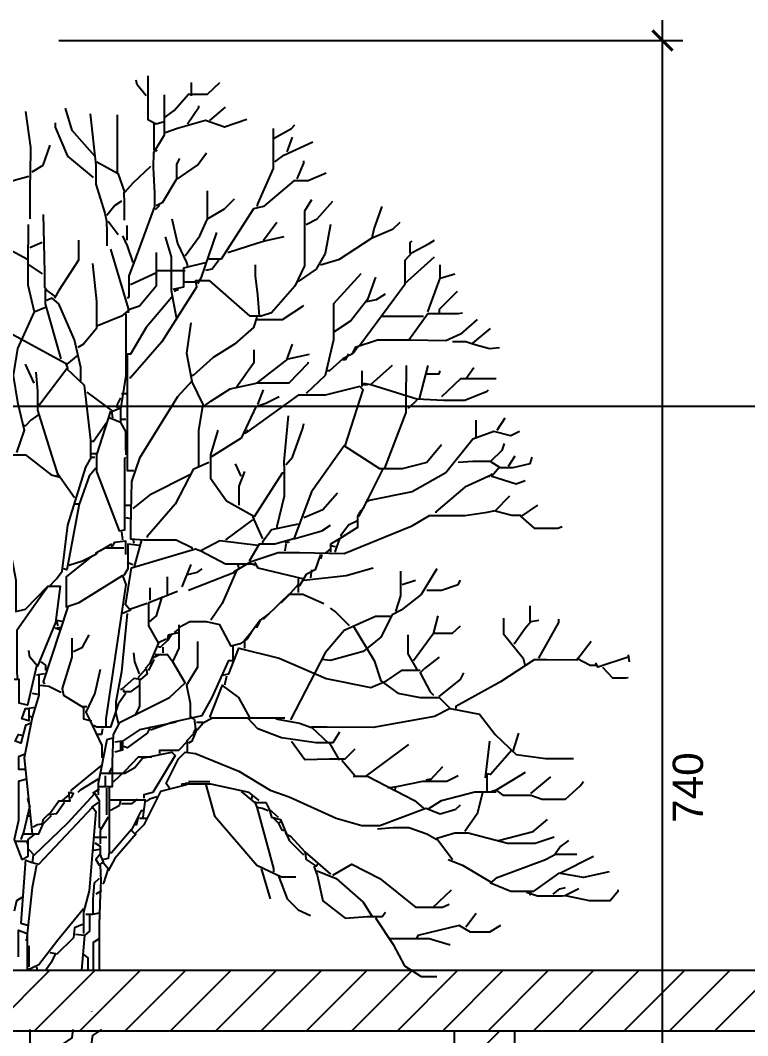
# Model space of a CAD drawing. Header units: centimetres. Extents: x -3096 to 17897, y -3131 to 15798.
# Drawn here: x 13116 to 13476, y 2327 to 2830 of the extents above; entities that cross this region are included whole.
import ezdxf

# ---------------------------------------------------------------- set-up
doc = ezdxf.new("R2010")
doc.units = ezdxf.units.CM
doc.layers.add('A-ANNO SYMB', color=3, linetype='Continuous', lineweight=13)
doc.styles.get("Standard").update_dxf_attribs({"font": 'Arial.ttf'})
doc.dimstyles.new('1_100', dxfattribs={"dimtxt": 15, "dimasz": 10, "dimexe": 10, "dimexo": 10, "dimgap": 5, "dimtad": 2, "dimdec": 0, "dimtxsty": 'Standard', "dimblk": 'ARCHTICK', "dimcen": 2.5, "dimdle": 10, "dimadec": 0, "dimazin": 0, "dimtfac": 1, "dimtdec": 0, "dimtmove": 0, "dimatfit": 3, "dimldrblk": 'ARCHTICK', "dimfxl": 1, "dimarcsym": 0})

# ---------------------------------------------------------------- blocks, each defined once
blk = doc.blocks.new('_ArchTick')
at = {"color": 0, "linetype": 'ByBlock', "const_width": 0.15}
blk.add_lwpolyline([(-0.5, -0.5), (0.5, 0.5)], dxfattribs=at)
blk = doc.blocks.new('*D53')
at = {"layer": 'A-ANNO SYMB', "color": 0, "lineweight": -2, "transparency": 16777216}
for p, q in [((13434, 2070.33), (13434, 2830.29)), ((13135.2, 2820.29), (13444, 2820.29)), ((13135.2, 2080.33), (13444, 2080.33))]:
    blk.add_line(p, q, dxfattribs=at)
at = {"layer": 'Defpoints', "color": 0, "transparency": 16777216}
for p in [(13125.2, 2820.29), (13434, 2820.29), (13125.2, 2080.33)]:
    blk.add_point(p, dxfattribs=at)
at = {"layer": 'A-ANNO SYMB', "color": 0, "lineweight": -2, "transparency": 16777216, "xscale": 10, "yscale": 10, "zscale": 10}
for p, rotation in [((13434, 2820.29), 90), ((13434, 2080.33), 270)]:
    blk.add_blockref('_ArchTick', p, dxfattribs=dict(at, rotation=rotation))
at = {"layer": 'A-ANNO SYMB', "color": 0, "transparency": 16777216, "insert": (13446.65, 2450.31), "char_height": 15, "attachment_point": 5, "rotation": 90}
blk.add_mtext('740', dxfattribs=at)

msp = doc.modelspace()

# ---------------------------------------------------------------- linework, layer by layer
for p, q in [((12130, 2639.23), (14130, 2639.23)), ((12480, 2359.89), (13780, 2359.89)), ((12330, 2329.89), (13780, 2329.89)), ((12980, 2329.89), (13280, 2329.89)), ((13330.83, 2329.89), (13330.83, 2079.89)), ((13330.83, 2329.89), (13330.83, 2079.89)), ((13360.83, 2079.89), (13360.83, 2329.89))]:
    msp.add_line(p, q)
at = {"linetype": 'Continuous', "transparency": 33554508}
for p, q in [((13100.65, 2329.89), (13130.65, 2359.89)), ((13123.1, 2329.89), (13153.1, 2359.89)), ((13145.55, 2329.89), (13175.55, 2359.89)), ((13168, 2329.89), (13198, 2359.89)), ((13190.45, 2329.89), (13220.45, 2359.89)), ((13212.9, 2329.89), (13242.9, 2359.89)), ((13235.35, 2329.89), (13265.35, 2359.89)), ((13257.8, 2329.89), (13287.8, 2359.89)), ((13280.26, 2329.89), (13310.26, 2359.89)), ((13302.71, 2329.89), (13332.71, 2359.89)), ((13325.16, 2329.89), (13355.16, 2359.89)), ((13347.61, 2329.89), (13377.61, 2359.89)), ((13370.06, 2329.89), (13400.06, 2359.89)), ((13392.51, 2329.89), (13422.51, 2359.89)), ((13414.96, 2329.89), (13444.96, 2359.89)), ((13437.41, 2329.89), (13467.41, 2359.89)), ((13459.86, 2329.89), (13489.86, 2359.89)), ((13280, 2329.63), (13280.26, 2329.89)), ((13330.83, 2307.18), (13353.53, 2329.89))]:
    msp.add_line(p, q, dxfattribs=at)
at = {"color": 84}
for points in [[(13179.18, 2802.81), (13179.18, 2781.21), (13183.33, 2779), (13187.2, 2780.11)], [(13178.35, 2792.84), (13173.92, 2798.38), (13173.36, 2800.59)], [(13187.76, 2782.32), (13192.19, 2785.64), (13199.39, 2793.67), (13208.8, 2793.67), (13214.89, 2799.48)], [(13200.77, 2792.84), (13200.77, 2799.48)], [(13187.2, 2793.39), (13187.2, 2773.46), (13181.94, 2764.6), (13181.81, 2757.41), (13182.57, 2744.67), (13182.57, 2738.03), (13172.81, 2711.45), (13169.76, 2703.7), (13169.76, 2693.18), (13168.93, 2692.63)], [(13152.88, 2762.94), (13141.8, 2775.68), (13138.48, 2786.75)], [(13198.83, 2779), (13204.37, 2787.3), (13204.37, 2787.86)], [(13209.9, 2780.66), (13217.66, 2787.3)], [(13118.55, 2785.09), (13121.04, 2767.37), (13120.9, 2754.08), (13120.83, 2748.55), (13120.83, 2731.94)], [(13150.66, 2783.98), (13153.43, 2758.51), (13153.43, 2749.1), (13157.86, 2734.71), (13158.69, 2730.83), (13158.83, 2725.29), (13158.83, 2718.65)], [(13153.98, 2760.17), (13164.23, 2754.64), (13164.23, 2783.43)], [(13228.18, 2781.21), (13217.1, 2777.34), (13207.69, 2780.66), (13193.85, 2776.78), (13187.76, 2774.57)], [(13152.32, 2752.42), (13139.59, 2762.94), (13133.5, 2777.34), (13133.5, 2779.55)], [(13182.22, 2779), (13182.22, 2766.26), (13183.88, 2765.71)], [(13241.19, 2776.78), (13241.19, 2756.85), (13233.71, 2739.69), (13233.16, 2738.03)], [(13241.46, 2771.8), (13250.32, 2776.78), (13251.98, 2778.45)], [(13248.11, 2765.16), (13250.88, 2772.35)], [(13121.87, 2755.19), (13127.41, 2758.51), (13130.73, 2767.93), (13130.73, 2768.48)], [(13242.02, 2760.17), (13246.45, 2763.5), (13260.84, 2770.14)], [(13183.33, 2738.58), (13186.65, 2740.24), (13193.29, 2751.32), (13203.81, 2758.51), (13208.24, 2764.6)], [(13193.57, 2751.32), (13193.57, 2759.07), (13194.96, 2761.84)], [(13253.09, 2751.87), (13256.41, 2759.62), (13256.41, 2760.73)], [(13180.56, 2757.96), (13171.7, 2749.65), (13167.83, 2745.23), (13164.5, 2754.64)], [(13120.21, 2752.98), (13112.46, 2750.76), (13111.35, 2750.76)], [(13267.49, 2754.64), (13258.63, 2750.76), (13251.43, 2750.76), (13236.48, 2738.03), (13231.5, 2736.92), (13215.44, 2712.01), (13209.35, 2712.01)], [(13208.8, 2731.94), (13208.8, 2745.78)], [(13166.17, 2740.8), (13162.84, 2738.58), (13158.97, 2733.6)], [(13167.27, 2745.23), (13167.55, 2739.69), (13167.55, 2731.38)], [(13260.29, 2741.35), (13256.69, 2735.81), (13256.69, 2708.68), (13251.98, 2698.72), (13240.36, 2685.43), (13235.37, 2683.77), (13229.84, 2683.77), (13209.9, 2701.21), (13202.71, 2701.21), (13203.26, 2698.16), (13186.1, 2671.03), (13170.59, 2653.32), (13170.04, 2653.32)], [(13197.72, 2713.67), (13204.92, 2723.63), (13208.8, 2731.94), (13217.1, 2736.92), (13222.09, 2741.9)], [(13257.52, 2729.17), (13263.06, 2731.94), (13270.81, 2740.8)], [(13184.99, 2738.58), (13182.78, 2736.37)], [(13290.19, 2722.52), (13291.29, 2726.95), (13295.17, 2738.03)], [(13127.41, 2734.15), (13127.96, 2705.36), (13127.96, 2698.16), (13129.07, 2697.06)], [(13159.52, 2730.83), (13164.5, 2724.19)], [(13191.08, 2731.94), (13193.85, 2719.76), (13198.28, 2710.34), (13198.83, 2708.68)], [(13236.48, 2721.42), (13243.12, 2730.28)], [(13264.72, 2709.24), (13274.13, 2712.01), (13290.19, 2722.52), (13300.71, 2726.95), (13304.03, 2730.28)], [(13119.93, 2729.17), (13119.8, 2709.24), (13119.8, 2699.27), (13122.98, 2685.98), (13128.52, 2688.2)], [(13168.93, 2721.42), (13168.93, 2728.62)], [(13213.23, 2725.29), (13205.48, 2702.59), (13203.81, 2699.82)], [(13269.7, 2729.17), (13266.93, 2714.77), (13262.5, 2707.02), (13253.64, 2700.93)], [(13126.85, 2720.31), (13120.76, 2717.54)], [(13144.85, 2721.42), (13144.85, 2711.45), (13135.16, 2696.5), (13132.95, 2692.63)], [(13166.72, 2723.63), (13168.93, 2718.65), (13171.7, 2710.34)], [(13187.76, 2723.08), (13190.8, 2713.11), (13190.8, 2696.5), (13193.29, 2683.21)], [(13246.45, 2723.08), (13237.03, 2720.86), (13233.16, 2719.76), (13219.32, 2715.33), (13218.76, 2715.33)], [(13280.77, 2665.5), (13282.44, 2667.71), (13284.1, 2669.37), (13306.52, 2699.82), (13306.52, 2711.45), (13310.12, 2715.33), (13318.42, 2719.76), (13321.19, 2721.42)], [(13309.01, 2714.77), (13309.01, 2720.31), (13310.12, 2720.86)], [(13111.35, 2716.43), (13119.66, 2712.01)], [(13160.63, 2716.99), (13169.49, 2687.64), (13169.49, 2685.43)], [(13183.33, 2715.33), (13183.33, 2698.72), (13175.02, 2688.75), (13170.04, 2687.09), (13169.49, 2687.64)], [(13208.24, 2710.34), (13196.89, 2707.58), (13196.89, 2698.16), (13191.63, 2697.06)], [(13214.33, 2711.45), (13211.01, 2707.02), (13207.69, 2706.47)], [(13306.24, 2699.82), (13321.19, 2713.11)], [(13120.21, 2709.24), (13126.85, 2704.81)], [(13151.77, 2709.79), (13153.71, 2690.97), (13153.71, 2677.68), (13147.34, 2669.93), (13144.57, 2668.27)], [(13183.88, 2705.36), (13170.59, 2699.27)], [(13183.88, 2706.47), (13197.72, 2706.47)], [(13234.54, 2683.77), (13233.57, 2694.29), (13232.54, 2703.7), (13232.54, 2709.24)], [(13323.96, 2702.59), (13323.96, 2709.24)], [(13202.71, 2700.66), (13197.17, 2700.66)], [(13284.65, 2704.81), (13271.09, 2689.86), (13271.09, 2672.14), (13266.93, 2654.42), (13257.52, 2645.57)], [(13291.85, 2703.15), (13287.97, 2692.07), (13279.67, 2681.55), (13271.36, 2676.02)], [(13317.87, 2685.98), (13323.96, 2702.59), (13331.16, 2704.81)], [(13136.27, 2662.73), (13128.52, 2689.86), (13128.52, 2697.06), (13132.95, 2693.73)], [(13194.4, 2697.06), (13192.19, 2695.95)], [(13332.27, 2695.95), (13323.41, 2687.09), (13323.41, 2685.43)], [(13145.96, 2651.66), (13145.96, 2658.3), (13142.91, 2672.14), (13135.16, 2689.86), (13131.84, 2692.63), (13129.07, 2691.52)], [(13191.08, 2693.18), (13178.35, 2678.23), (13170.59, 2664.94), (13168.93, 2664.94)], [(13287.42, 2690.97), (13292.4, 2692.07), (13296.83, 2694.84)], [(13122.98, 2685.98), (13114.67, 2667.71), (13112.46, 2654.42), (13114.67, 2641.14), (13118, 2627.29), (13114.12, 2616.22)], [(13170.04, 2687.09), (13166.17, 2683.77), (13153.98, 2678.79), (13153.43, 2678.79)], [(13233.16, 2682.11), (13245.89, 2682.11), (13255.86, 2688.75), (13256.41, 2689.3)], [(13308.46, 2672.14), (13317.87, 2685.15), (13332.82, 2685.15), (13335.03, 2685.43)], [(13168.38, 2684.88), (13168.38, 2654.42), (13165.61, 2637.81), (13165.61, 2631.17), (13160.07, 2633.38)], [(13200.49, 2680.45), (13198.28, 2665.5), (13201.05, 2651.66)], [(13233.16, 2683.21), (13231.5, 2678.23), (13222.09, 2669.93), (13211.57, 2663.28), (13201.6, 2654.42), (13201.05, 2654.42)], [(13342.23, 2682.11), (13333.93, 2674.91), (13326.73, 2671.59), (13309.01, 2671.86), (13292.95, 2671.86), (13281.88, 2668.27), (13280.22, 2664.94), (13275.79, 2662.73), (13269.15, 2656.64), (13268.04, 2656.64)], [(13295.17, 2683.77), (13315.66, 2683.77)], [(13097.79, 2635.05), (13097.79, 2657.19), (13106.92, 2677.68), (13138.48, 2660.51), (13139.59, 2657.75)], [(13340.02, 2670.48), (13348.88, 2677.68)], [(13248.11, 2662.73), (13250.88, 2669.93)], [(13330.05, 2671.31), (13336.69, 2671.31), (13340.57, 2669.93), (13348.32, 2667.71), (13353.3, 2668.27)], [(13168.93, 2664.94), (13168.93, 2625.63), (13168.93, 2607.36), (13172.26, 2607.36)], [(13223.19, 2648.89), (13231.77, 2661.07), (13231.77, 2667.16)], [(13233.16, 2650.55), (13248.66, 2662.73), (13259.18, 2664.94)], [(13278.56, 2664.94), (13276.9, 2662.18), (13275.79, 2662.18)], [(13122.98, 2650.55), (13118.55, 2659.96)], [(13144.57, 2664.39), (13139.04, 2659.96)], [(13206.58, 2638.92), (13210.46, 2641.69), (13219.87, 2647.78), (13233.71, 2650.83), (13249.22, 2650.83), (13258.63, 2660.51), (13258.63, 2661.07)], [(13123.81, 2656.08), (13124.5, 2646.67), (13124.5, 2637.26), (13132.39, 2612.35), (13134.61, 2605.15), (13134.05, 2604.59)], [(13150.94, 2614.01), (13150.94, 2622.31), (13147.89, 2649.44), (13139.04, 2657.75), (13125.75, 2640.03), (13125.19, 2640.03)], [(13285.2, 2656.64), (13285.2, 2648.89)], [(13300.15, 2659.41), (13289.63, 2649.99), (13312.33, 2642.8), (13325.62, 2642.24), (13336.14, 2642.24), (13347.21, 2646.67), (13347.77, 2647.23)], [(13307.07, 2659.41), (13306.94, 2642.8), (13306.94, 2636.15), (13296.28, 2608.47)], [(13317.87, 2659.41), (13313.44, 2642.8)], [(13317.32, 2655.25), (13323.41, 2655.25), (13323.96, 2656.64)], [(13336.69, 2652.76), (13340.57, 2658.3)], [(13204.37, 2609.58), (13204.37, 2627.29), (13206.58, 2640.03), (13201.05, 2651.66), (13193.85, 2643.9), (13175.02, 2613.45), (13171.15, 2601.83), (13170.59, 2579.13), (13170.59, 2573.59), (13177.24, 2573.03), (13193.29, 2573.03), (13201.05, 2569.16), (13201.05, 2568.61)], [(13285.76, 2650.55), (13289.63, 2649.99)], [(13285.76, 2649.99), (13287.97, 2649.99)], [(13351.64, 2652.76), (13333.93, 2652.76), (13324.51, 2643.9)], [(13149, 2646.12), (13161.74, 2636.71), (13165.61, 2638.37)], [(13166.17, 2645.57), (13168.93, 2645.57)], [(13276.9, 2619.54), (13285.76, 2647.23), (13284.1, 2648.89), (13266.93, 2644.73), (13253.64, 2644.73), (13228.73, 2626.74), (13228.18, 2627.29)], [(13233.71, 2640.03), (13236.48, 2647.23)], [(13165.61, 2643.35), (13163.95, 2640.03), (13163.95, 2638.37)], [(13244.23, 2643.9), (13237.59, 2640.58), (13232.61, 2638.92), (13225.41, 2623.42), (13210.46, 2614.01)], [(13312.33, 2642.24), (13308.46, 2638.37), (13307.9, 2638.37)], [(13125.19, 2635.05), (13121.32, 2632.28), (13118.55, 2629.51), (13118, 2629.51)], [(13160.63, 2636.71), (13153.98, 2615.67), (13151.22, 2615.67)], [(13161.18, 2636.71), (13161.74, 2633.38)], [(13158.97, 2631.17), (13152.32, 2621.76), (13151.22, 2621.76)], [(13165.61, 2631.17), (13168.1, 2626.74), (13168.1, 2619.54), (13168.38, 2615.11)], [(13166.17, 2632.83), (13168.38, 2632.83)], [(13248.66, 2634.49), (13246.45, 2611.79), (13246.72, 2607.36), (13246.72, 2594.63), (13243.12, 2579.68), (13243.12, 2579.13)], [(13247.55, 2610.13), (13250.88, 2614.01), (13255.86, 2628.4), (13256.41, 2630.62)], [(13341.68, 2623.97), (13341.68, 2632.28)], [(13352.2, 2627.29), (13356.07, 2633.38)], [(13213.78, 2627.29), (13210.18, 2615.11), (13210.18, 2603.49), (13218.21, 2592.41), (13232.05, 2584.66), (13245.89, 2606.25), (13246.45, 2606.25)], [(13228.73, 2626.74), (13227.07, 2625.63)], [(13363.27, 2626.74), (13358.84, 2624.53), (13350.54, 2626.74), (13340.02, 2622.86), (13326.73, 2606.25), (13310.12, 2596.84), (13287.97, 2592.41), (13287.42, 2592.97)], [(13324.51, 2620.1), (13317.32, 2611.24), (13305.14, 2608.19), (13294.06, 2608.19), (13276.34, 2619.54), (13260.29, 2596.84), (13251.43, 2573.59), (13242.02, 2570.82), (13234.27, 2570.82), (13229.28, 2562.52)], [(13355.52, 2620.65), (13354.41, 2617.33), (13348.88, 2611.79), (13353.3, 2609.02), (13349.43, 2604.59), (13361.61, 2600.72), (13366.04, 2602.38)], [(13111.91, 2616.77), (13111.35, 2614.01), (13106.65, 2602.93), (13106.65, 2591.31), (13113.84, 2553.1), (13113.84, 2537.6), (13118.55, 2538.71), (13129.62, 2550.06), (13135.71, 2550.06), (13133.5, 2532.06), (13124.64, 2510.47), (13120.76, 2514.9), (13120.21, 2518.22)], [(13112.46, 2615.11), (13118.55, 2615.11), (13131.28, 2605.15), (13135.71, 2604.04)], [(13153.71, 2615.67), (13153.71, 2606.81), (13165.06, 2577.46), (13167.83, 2578.02), (13167.83, 2613.45), (13168.38, 2614.01)], [(13130.18, 2549.78), (13134.05, 2553.66), (13136.82, 2557.53), (13139.59, 2580.23), (13148.45, 2609.02), (13151.22, 2614.01), (13152.88, 2614.01)], [(13209.35, 2611.24), (13201.6, 2607.92), (13192.74, 2590.75), (13178.9, 2574.7), (13178.9, 2574.14)], [(13225.41, 2604.59), (13222.64, 2610.68)], [(13332.82, 2611.51), (13340.02, 2611.93), (13348.88, 2611.93)], [(13369.36, 2614.01), (13368.25, 2610.68), (13359.95, 2608.75), (13353.3, 2608.75)], [(13357.73, 2609.58), (13361.06, 2614.56)], [(13134.61, 2605.7), (13142.91, 2594.07)], [(13153.43, 2608.47), (13150.11, 2604.59), (13145.13, 2590.75), (13142.91, 2590.75)], [(13199.94, 2605.15), (13180.01, 2595.18), (13171.7, 2588.54)], [(13227.07, 2606.81), (13224.3, 2599.61), (13224.3, 2590.2)], [(13295.72, 2608.47), (13286.86, 2590.75), (13283.54, 2584.66)], [(13349.43, 2605.15), (13336.14, 2599.06), (13321.75, 2586.88), (13321.75, 2586.32)], [(13349.43, 2605.7), (13347.77, 2604.04)], [(13256.41, 2584.11), (13265.83, 2587.98), (13273.02, 2596.29)], [(13358.29, 2594.63), (13351.09, 2587.43), (13359.39, 2585.22), (13363.82, 2585.22)], [(13145.13, 2590.75), (13139.04, 2558.09), (13137.37, 2558.64)], [(13168.38, 2590.2), (13171.15, 2590.2)], [(13288.53, 2592.41), (13286.86, 2591.31)], [(13372.13, 2590.2), (13363.82, 2584.66), (13370.47, 2578.85), (13382.1, 2578.85), (13384.31, 2579.68)], [(13351.09, 2587.43), (13346.11, 2586.32), (13336.14, 2584.94), (13318.42, 2584.94), (13309.56, 2579.68), (13276.34, 2566.11), (13254.2, 2566.53), (13243.68, 2566.53), (13229.84, 2561.96), (13221.53, 2556.98)], [(13230.94, 2584.66), (13235.93, 2573.59)], [(13286.31, 2589.09), (13284.65, 2587.43), (13282.99, 2584.66), (13282.99, 2579.13), (13274.13, 2573.59), (13269.7, 2570.82), (13269.7, 2566.94)], [(13168.38, 2584.11), (13170.59, 2583.55)], [(13230.94, 2583), (13217.66, 2573.03)], [(13253.64, 2580.79), (13240.36, 2578.02), (13235.93, 2571.93), (13235.93, 2571.37)], [(13251.43, 2573.59), (13265.27, 2577.46), (13269.7, 2580.23)], [(13282.99, 2582.45), (13278.56, 2580.23), (13274.68, 2575.25), (13275.24, 2574.14)], [(13166.17, 2576.91), (13166.72, 2573.03)], [(13161.18, 2570.82), (13155.65, 2567.5)], [(13161.18, 2569.16), (13162.84, 2571.93), (13168.1, 2572.48), (13168.1, 2565.84)], [(13175.02, 2570.27), (13169.21, 2570.82), (13169.21, 2558.64), (13167.27, 2555.32)], [(13171.7, 2573.59), (13172.26, 2571.37)], [(13176.13, 2573.03), (13172.26, 2559.19)], [(13233.71, 2570.27), (13214.89, 2572.48), (13205.48, 2567.5), (13217.66, 2561.13), (13230.94, 2561.13), (13232.05, 2560.3)], [(13249.22, 2571.93), (13247, 2571.37)], [(13247.55, 2570.82), (13247, 2567.5)], [(13269.7, 2570.27), (13271.92, 2569.71)], [(13274.13, 2573.59), (13271.92, 2567.5), (13271.92, 2566.94)], [(13151.22, 2564.73), (13138.76, 2554.76), (13138.76, 2539.81), (13145.13, 2542.03), (13166.72, 2555.32), (13168.38, 2550.89), (13158.41, 2484.45), (13158.41, 2480.57)], [(13155.09, 2567.5), (13153.43, 2565.84), (13146.79, 2562.52), (13140.14, 2560.3)], [(13167.27, 2568.88), (13157.86, 2568.88), (13153.43, 2566.39), (13153.43, 2565.84)], [(13168.38, 2541.48), (13171.15, 2559.19), (13202.71, 2568.61), (13205.48, 2567.5)], [(13264.72, 2565.84), (13261.95, 2558.09), (13257.52, 2555.87), (13254.2, 2550.33), (13253.64, 2550.33)], [(13265.27, 2565.84), (13264.72, 2563.62)], [(13269.7, 2568.61), (13266.93, 2566.39)], [(13168.93, 2561.96), (13171.7, 2560.85)], [(13200.49, 2560.85), (13196.06, 2549.78)], [(13223.75, 2560.85), (13224.3, 2558.64)], [(13232.05, 2561.96), (13233.71, 2559.19), (13256.41, 2553.66)], [(13188.87, 2545.91), (13188.87, 2554.76)], [(13198.83, 2555.87), (13203.81, 2556.98), (13206.03, 2558.64)], [(13199.39, 2548.12), (13222.09, 2556.98), (13222.64, 2556.42)], [(13223.19, 2558.09), (13216, 2541.48), (13210.46, 2533.17)], [(13256.41, 2553.1), (13277.45, 2555.32), (13290.74, 2559.19)], [(13260.29, 2558.09), (13259.73, 2554.21)], [(13322.3, 2558.64), (13314.55, 2545.91), (13304.58, 2538.15), (13300.15, 2535.94), (13294.62, 2524.87), (13285.76, 2517.67), (13269.7, 2513.24), (13265.27, 2513.79)], [(13304.31, 2557.53), (13304.31, 2545.35), (13301.81, 2537.6)], [(13129.62, 2549.78), (13126.85, 2545.91), (13114.4, 2528.19), (13114.4, 2507.15), (13114.67, 2503.83)], [(13180.28, 2543.14), (13180.28, 2549.23)], [(13253.64, 2550.89), (13248.66, 2545.35), (13245.34, 2542.03), (13244.79, 2542.03)], [(13253.64, 2553.66), (13253.64, 2547.01)], [(13305.14, 2550.89), (13311.78, 2553.1)], [(13317.32, 2548.12), (13324.51, 2548.12), (13332.82, 2550.89), (13333.93, 2553.1)], [(13188.31, 2523.76), (13184.44, 2522.1), (13179.73, 2530.4), (13179.73, 2542.03), (13193.85, 2547.57)], [(13186.1, 2544.8), (13183.33, 2535.39), (13180.01, 2532.62)], [(13236.48, 2533.72), (13244.79, 2542.03), (13249.22, 2546.18), (13255.86, 2546.18), (13266.38, 2541.48)], [(13139.59, 2539.81), (13127.41, 2502.72), (13127.96, 2501.61)], [(13167.83, 2541.48), (13170.59, 2538.15), (13166.72, 2536.49)], [(13178.9, 2541.48), (13170.59, 2538.71)], [(13279.11, 2530.4), (13271.92, 2537.6), (13269.7, 2539.26)], [(13368.53, 2532.62), (13368.53, 2540.37)], [(13168.93, 2536.49), (13166.17, 2507.7), (13163.4, 2492.75), (13163.4, 2487.22), (13164.5, 2482.23), (13189.97, 2494.97), (13197.72, 2502.17), (13191.63, 2512.69), (13194.68, 2519.33), (13194.68, 2530.96)], [(13239.25, 2536.49), (13234.82, 2533.17), (13230.39, 2527.08), (13227.07, 2523.2), (13227.07, 2519.33)], [(13299.6, 2535.11), (13291.85, 2535.11), (13276.34, 2528.19), (13266.93, 2517.11), (13249.77, 2483.89)], [(13320.64, 2526.53), (13322.85, 2535.39)], [(13355.24, 2534.28), (13355.24, 2526.53), (13364.93, 2514.35), (13366.04, 2510.47)], [(13136.27, 2528.19), (13133.5, 2529.3), (13136.27, 2529.85), (13136.82, 2529.85)], [(13134.05, 2533.17), (13137.37, 2532.62)], [(13134.05, 2532.62), (13134.61, 2530.4)], [(13230.39, 2527.08), (13228.18, 2523.76), (13224.85, 2521.54), (13220.42, 2520.44), (13214.89, 2530.96), (13208.24, 2532.34), (13199.94, 2532.34), (13194.96, 2529.85)], [(13234.82, 2533.17), (13233.16, 2529.85), (13232.61, 2529.85)], [(13280.77, 2530.4), (13291.29, 2513.24), (13294.62, 2503.27), (13302.92, 2497.18), (13313.99, 2494.97), (13323.41, 2494.97), (13328.94, 2489.43), (13321.19, 2485.56), (13290.74, 2480.02), (13268.04, 2480.3), (13260.29, 2480.3), (13268.59, 2472.27)], [(13310.67, 2513.24), (13320.64, 2526.8), (13330.05, 2526.8), (13333.93, 2530.4)], [(13360.5, 2521.54), (13366.04, 2529.3), (13368.81, 2532.62), (13372.68, 2533.17)], [(13372.68, 2514.35), (13382.65, 2532.06), (13382.65, 2533.72)], [(13141.53, 2524.31), (13141.53, 2514.9), (13136.82, 2499.4), (13137.37, 2496.08), (13147.34, 2489.98), (13147.34, 2484.45), (13151.22, 2483.34)], [(13142.36, 2517.67), (13146.79, 2519.88), (13150.11, 2525.97)], [(13191.08, 2526.53), (13188.87, 2523.2), (13189.42, 2525.97), (13194.4, 2527.08)], [(13194.4, 2528.74), (13192.19, 2527.08)], [(13307.9, 2525.97), (13307.9, 2516.56), (13312.33, 2508.81)], [(13184.44, 2522.1), (13180.01, 2511.58), (13177.79, 2509.36)], [(13188.87, 2523.2), (13185.54, 2519.88), (13184.44, 2519.88)], [(13186.65, 2519.88), (13186.65, 2517.11)], [(13203.81, 2522.65), (13203.81, 2509.92), (13198.28, 2501.06), (13200.22, 2492.2), (13200.22, 2484.45)], [(13216, 2506.04), (13219.32, 2506.6), (13224.3, 2519.33), (13244.23, 2514.35), (13267.49, 2504.38), (13289.63, 2499.95), (13297.38, 2503.27), (13305.14, 2508.53), (13313.99, 2508.53)], [(13221.26, 2520.44), (13221.26, 2513.79)], [(13398.71, 2522.65), (13391.51, 2513.52), (13376.56, 2513.65), (13370.47, 2513.65), (13353.86, 2502.72), (13331.71, 2490.54), (13331.71, 2489.43)], [(13175.02, 2506.6), (13172.81, 2512.69), (13172.26, 2517.11)], [(13184.99, 2516.01), (13181.67, 2514.35)], [(13182.78, 2516.28), (13188.87, 2516.28), (13191.63, 2512.69)], [(13323.41, 2514.9), (13316.21, 2509.36), (13313.99, 2507.15), (13318.98, 2497.74), (13320.64, 2496.08)], [(13391.51, 2514.35), (13398.15, 2511.02), (13400.92, 2511.02)], [(13416.98, 2514.9), (13402.03, 2509.92), (13400.92, 2512.13)], [(13416.98, 2516.01), (13417.53, 2512.69)], [(13124.09, 2510.47), (13119.66, 2491.09), (13115.5, 2492.2), (13115.5, 2503.83), (13113.01, 2503.83)], [(13126.3, 2512.69), (13128.52, 2511.02), (13128.52, 2508.26)], [(13174.47, 2504.93), (13178.35, 2509.36), (13178.9, 2506.6), (13175.58, 2503.83), (13172.26, 2504.38), (13166.17, 2498.84), (13165.61, 2498.84)], [(13182.22, 2513.79), (13179.45, 2508.26)], [(13180.56, 2478.91), (13191.08, 2482.79), (13206.03, 2486.11), (13211.01, 2494.97), (13219.32, 2513.24), (13221.53, 2513.24)], [(13404.24, 2509.92), (13409.22, 2504.66), (13415.87, 2504.66), (13416.98, 2504.93)], [(13125.19, 2506.04), (13125.19, 2496.08), (13121.87, 2485), (13120.76, 2485.56)], [(13127.96, 2506.6), (13124.09, 2506.04)], [(13155.65, 2508.81), (13152.88, 2497.18), (13148.45, 2487.77), (13150.11, 2484.45), (13156.48, 2471.16), (13156.48, 2465.07)], [(13218.21, 2505.49), (13217.1, 2501.06)], [(13323.41, 2495.52), (13333.93, 2503.83), (13335.59, 2507.15)], [(13125.75, 2501.06), (13130.18, 2500.5), (13135.71, 2497.74), (13136.27, 2497.74)], [(13175.02, 2501.06), (13170.59, 2497.74), (13167.27, 2497.74), (13167.27, 2498.84)], [(13175.02, 2503.83), (13175.02, 2490.54), (13172.81, 2486.11)], [(13247, 2484.73), (13229.84, 2484.73), (13224.3, 2494.97), (13216, 2501.06), (13209.9, 2485.56), (13211.01, 2484.45)], [(13121.87, 2497.18), (13124.64, 2496.63)], [(13168.38, 2497.18), (13164.5, 2491.65), (13160.63, 2480.3), (13153.98, 2480.3), (13152.32, 2481.13)], [(13123.53, 2489.98), (13120.21, 2489.43), (13120.21, 2483.34), (13116.89, 2484.45), (13118.55, 2489.43), (13120.76, 2489.43)], [(13146.79, 2490.54), (13149, 2490.54)], [(13328.94, 2489.43), (13343.34, 2486.66), (13351.09, 2476.7), (13361.61, 2466.73), (13376, 2464.79), (13389.85, 2464.79)], [(13121.87, 2485), (13118, 2465.07), (13121.87, 2427.42)], [(13199.94, 2486.11), (13201.6, 2484.45)], [(13202.15, 2484.45), (13202.71, 2479.47), (13201.6, 2477.25)], [(13274.13, 2477.8), (13270.81, 2472.54), (13262.5, 2472.54), (13245.34, 2475.04), (13233.71, 2479.47), (13228.73, 2484.73), (13211.01, 2484.73), (13206.58, 2482.23), (13203.81, 2478.91), (13202.71, 2479.47)], [(13242.57, 2484.45), (13254.2, 2482.23), (13260.29, 2480.02)], [(13121.32, 2482.23), (13118.55, 2481.13), (13116.34, 2472.27), (13113.57, 2473.37), (13115.23, 2476.7), (13117.44, 2476.14)], [(13156.75, 2479.47), (13156.2, 2476.7), (13153.98, 2476.7)], [(13165.06, 2482.23), (13162.01, 2476.7), (13161.6, 2462.86), (13161.6, 2450.67), (13155.09, 2450.67)], [(13193.29, 2482.79), (13175.02, 2478.91), (13166.72, 2473.37), (13166.72, 2468.95), (13162.84, 2467.84)], [(13180.56, 2480.57), (13178.9, 2477.25), (13168.93, 2470.05), (13167.27, 2470.61)], [(13203.26, 2478.91), (13201.05, 2473.37), (13199.39, 2472.27)], [(13203.26, 2482.79), (13206.58, 2482.79)], [(13162.29, 2475.04), (13158.97, 2473.93), (13154.54, 2452.34), (13154.54, 2446.8)], [(13198.28, 2473.37), (13202.15, 2477.25), (13202.71, 2476.7)], [(13362.72, 2477.25), (13359.95, 2468.39), (13359.95, 2467.84)], [(13166.72, 2473.37), (13162.84, 2472.82)], [(13165.61, 2472.82), (13165.61, 2468.95)], [(13198.83, 2467.84), (13198.83, 2473.37), (13194.4, 2468.67), (13184.99, 2468.67), (13184.99, 2467.28)], [(13250.32, 2473.37), (13256.97, 2464.24), (13269.15, 2464.65), (13276.9, 2464.65), (13281.88, 2469.5)], [(13269.15, 2472.27), (13273.58, 2464.52), (13273.58, 2463.96)], [(13287.42, 2456.21), (13308.46, 2471.71)], [(13348.32, 2473.37), (13346.11, 2455.1)], [(13359.39, 2468.95), (13348.88, 2456.76), (13346.11, 2457.32)], [(13118, 2466.73), (13115.23, 2465.62), (13115.23, 2459.53), (13118.55, 2459.53)], [(13177.24, 2465.62), (13172.81, 2460.09), (13167.83, 2457.32), (13156.2, 2457.32)], [(13181.11, 2465.35), (13174.47, 2465.35), (13167.83, 2458.43), (13162.29, 2453.44), (13161.74, 2453.44)], [(13177.24, 2465.07), (13191.08, 2467.84), (13192.74, 2466.18), (13181.67, 2447.91), (13177.24, 2446.8), (13177.24, 2445.14)], [(13189.97, 2450.12), (13188.31, 2452.34), (13194.4, 2464.52), (13197.72, 2467.84), (13202.71, 2467.28), (13224.3, 2458.43), (13239.8, 2449.01), (13249.22, 2445.69), (13272.47, 2435.17), (13285.2, 2431.57), (13294.06, 2431.57), (13316.76, 2440.15), (13323.96, 2437.39), (13331.71, 2439.6), (13333.93, 2441.82)], [(13275.24, 2463.96), (13281.88, 2456.21)], [(13156.75, 2461.75), (13141.25, 2449.01), (13141.25, 2448.46)], [(13161.18, 2460.09), (13159.52, 2456.76)], [(13325.07, 2460.64), (13318.98, 2454), (13318.98, 2453.44)], [(13119.1, 2454.55), (13115.23, 2453.44), (13115.23, 2434.06), (13113.01, 2424.65), (13116.89, 2414.69), (13119.93, 2416.35), (13119.93, 2424.65), (13122.98, 2426.87)], [(13154.54, 2454.55), (13145.68, 2449.01), (13144.57, 2447.91)], [(13158.14, 2456.21), (13158.14, 2450.67)], [(13280.77, 2455.93), (13287.97, 2455.93), (13311.23, 2444.03), (13315.66, 2440.15)], [(13332.82, 2456.21), (13327.28, 2453.44), (13315.1, 2453.44), (13302.37, 2450.67), (13297.94, 2450.12)], [(13318.98, 2454.55), (13316.76, 2454)], [(13346.94, 2456.76), (13346.94, 2448.46)], [(13366.04, 2457.87), (13351.64, 2449.01), (13349.43, 2448.46)], [(13368.81, 2447.35), (13378.77, 2455.66)], [(13155.09, 2449.57), (13151.77, 2447.35)], [(13160.07, 2450.67), (13160.07, 2418.56), (13159.52, 2415.24), (13157.31, 2414.69)], [(13158.69, 2450.12), (13158.69, 2436.83)], [(13198.28, 2451.78), (13185.54, 2448.46), (13177.24, 2431.85), (13172.81, 2427.42), (13171.15, 2429.08), (13176.13, 2439.05), (13176.68, 2439.05)], [(13234.27, 2444.03), (13229.28, 2447.91), (13210.46, 2452.06), (13196.06, 2452.06), (13196.06, 2451.23)], [(13199.94, 2452.34), (13197.72, 2452.34)], [(13199.39, 2453.44), (13208.24, 2453.44), (13209.9, 2453.44)], [(13207.69, 2452.34), (13212.12, 2436.28), (13233.16, 2411.92), (13245.34, 2406.1), (13252.54, 2406.1)], [(13301.81, 2450.67), (13301.26, 2448.46)], [(13351.64, 2449.01), (13354.97, 2446.52), (13368.81, 2446.52), (13374.34, 2444.58), (13385.97, 2444.58), (13393.17, 2451.23), (13394.83, 2453.44)], [(13119.66, 2445.14), (13120.21, 2442.37)], [(13120.21, 2419.67), (13122.98, 2416.9), (13139.59, 2432.96), (13152.88, 2447.35), (13155.09, 2444.03), (13155.09, 2430.74), (13156.2, 2430.19)], [(13137.93, 2442.92), (13134.05, 2437.39), (13130.18, 2436.83), (13135.16, 2443.75), (13140.7, 2443.75), (13140.14, 2446.8), (13136.82, 2444.03), (13136.82, 2443.48)], [(13141.25, 2445.14), (13142.36, 2447.35), (13140.14, 2447.91), (13140.14, 2446.8)], [(13160.63, 2444.31), (13177.79, 2444.31), (13177.24, 2439.6), (13176.68, 2435.73)], [(13165.61, 2444.03), (13165.06, 2441.26), (13160.63, 2439.05)], [(13173.92, 2444.58), (13171.15, 2442.37), (13166.17, 2442.37)], [(13183.88, 2445.69), (13180.01, 2444.58), (13178.35, 2443.48)], [(13225.41, 2448.46), (13232.05, 2442.92), (13237.59, 2442.92), (13239.25, 2439.6), (13240.36, 2435.73), (13244.79, 2434.62), (13249.22, 2424.1), (13255.86, 2417.45), (13256.41, 2417.45)], [(13230.94, 2446.8), (13230.39, 2444.58)], [(13317.87, 2439.6), (13324.51, 2444.03), (13341.12, 2448.18), (13351.64, 2448.18)], [(13345, 2448.46), (13342.23, 2437.39), (13336.14, 2428.53)], [(13120.76, 2441.26), (13117.44, 2427.42), (13125.19, 2427.42), (13127.41, 2432.4)], [(13122.43, 2413.03), (13125.19, 2412.47), (13144.02, 2432.4), (13151.77, 2440.71), (13153.43, 2438.49), (13150.11, 2399.18), (13147.34, 2388.66), (13147.34, 2378.14)], [(13154.54, 2442.92), (13151.22, 2440.71)], [(13232.05, 2443.48), (13233.16, 2440.71), (13235.93, 2440.15), (13238.7, 2439.05)], [(13233.16, 2440.71), (13241.46, 2410.26), (13241.46, 2408.6)], [(13239.25, 2439.6), (13243.68, 2435.73)], [(13119.1, 2436.28), (13121.32, 2436.28)], [(13131.28, 2436.28), (13127.41, 2432.4), (13124.64, 2431.85), (13122.43, 2430.74)], [(13130.18, 2437.39), (13127.41, 2434.62), (13126.85, 2432.96)], [(13159.52, 2435.73), (13155.65, 2429.08), (13155.65, 2422.44)], [(13174.47, 2435.73), (13173.36, 2431.85), (13172.26, 2431.85)], [(13175.02, 2435.17), (13178.35, 2435.17)], [(13241.46, 2435.17), (13243.68, 2432.96), (13245.34, 2433.51)], [(13352.75, 2424.1), (13369.91, 2428.53), (13377.11, 2434.62)], [(13171.15, 2429.64), (13161.18, 2418.01), (13160.07, 2418.01)], [(13243.68, 2432.96), (13245.34, 2429.64), (13246.45, 2429.08)], [(13247, 2429.64), (13247.55, 2427.42), (13249.77, 2426.31), (13256.97, 2418.56), (13257.52, 2414.69), (13262.5, 2411.36), (13263.61, 2413.03)], [(13292.95, 2429.91), (13300.71, 2430.6), (13308.46, 2430.6), (13317.32, 2427.42), (13322.3, 2424.65)], [(13113.57, 2423.82), (13119.1, 2423.82), (13119.66, 2422.44)], [(13117.44, 2427.97), (13116.34, 2424.65)], [(13152.88, 2425.76), (13158.97, 2425.76)], [(13173.36, 2427.42), (13162.84, 2415.24), (13159.52, 2409.15)], [(13380.43, 2425.76), (13371.02, 2422.71), (13357.18, 2422.71), (13337.8, 2427.7), (13331.16, 2427.7), (13322.3, 2425.21), (13330.05, 2414.69)], [(13380.43, 2416.9), (13383.2, 2420.78), (13387.63, 2424.1)], [(13155.65, 2419.67), (13152.32, 2419.12)], [(13152.88, 2422.99), (13155.65, 2421.33), (13155.65, 2417.45)], [(13256.97, 2418.56), (13269.7, 2407.49)], [(13118.55, 2414.69), (13116.34, 2383.13), (13120.21, 2382.02)], [(13122.43, 2416.9), (13121.87, 2413.03), (13119.1, 2414.13)], [(13155.65, 2417.45), (13153.43, 2414.69), (13155.09, 2411.92), (13157.31, 2413.58), (13155.65, 2417.45)], [(13327.84, 2414.69), (13335.03, 2411.92), (13348.88, 2403.61)], [(13407.56, 2408.6), (13394.83, 2405.83), (13382.65, 2408.04), (13369.91, 2398.91), (13358.84, 2398.91), (13348.88, 2403.06), (13352.2, 2405.83), (13376, 2414.69), (13380.99, 2417.45), (13391.51, 2417.45)], [(13383.2, 2408.04), (13399.81, 2416.35)], [(13124.09, 2411.92), (13121.87, 2400.84), (13119.1, 2374.82), (13118.55, 2374.82)], [(13155.65, 2411.92), (13155.92, 2404.17), (13155.51, 2397.52), (13155.02, 2382.57), (13155.02, 2359.89)], [(13157.31, 2413.03), (13159.52, 2410.26), (13157.31, 2403.06), (13156.75, 2402.51)], [(13235.37, 2410.26), (13239.8, 2395.31)], [(13261.4, 2411.36), (13263.06, 2406.93), (13265.83, 2394.2), (13276.9, 2385.62), (13287.97, 2386.59), (13295.17, 2386.59), (13296.83, 2388.66)], [(13263.06, 2409.15), (13272.47, 2405.27), (13285.76, 2393.65), (13290.19, 2386.45)], [(13270.81, 2406.93), (13280.22, 2412.47), (13294.06, 2405.27), (13311.78, 2391.16), (13325.07, 2391.16), (13328.39, 2392.54)], [(13155.09, 2405.27), (13152.6, 2403.06), (13151.91, 2395.31), (13151.91, 2388.11)], [(13243.68, 2406.93), (13248.11, 2395.31), (13253.64, 2389.77), (13259.73, 2387)], [(13156.2, 2399.18), (13153.43, 2397.52)], [(13320.08, 2390.88), (13329.5, 2399.74)], [(13366.59, 2398.63), (13372.13, 2396.69), (13384.31, 2396.69), (13385.97, 2396.97)], [(13368.81, 2399.18), (13368.25, 2396.97)], [(13379.88, 2397.52), (13383.2, 2400.29), (13385.97, 2400.84)], [(13392.61, 2400.29), (13385.97, 2396.97), (13397.6, 2394.48), (13408.12, 2394.48), (13411.99, 2399.18), (13411.99, 2399.74)], [(13116.89, 2395.86), (13114.12, 2394.2), (13113.01, 2389.22)], [(13147.34, 2390.32), (13134.61, 2374.82), (13125.19, 2362.64), (13119.66, 2359.87)], [(13150.39, 2387.56), (13150.39, 2379.25), (13147.89, 2377.04), (13143.46, 2377.59)], [(13155.09, 2388.11), (13151.77, 2387.56), (13148.45, 2387.56)], [(13291.85, 2385.9), (13300.71, 2372.61), (13306.24, 2362.09), (13314.55, 2356.83), (13322.3, 2356.83)], [(13336.69, 2381.47), (13341.68, 2388.11)], [(13115.23, 2366.52), (13115.23, 2379.81), (13119.38, 2378.14), (13119.38, 2359.89)], [(13146.79, 2382.57), (13142.91, 2380.91), (13142.36, 2375.93), (13134.05, 2367.62)], [(13353.86, 2382.02), (13348.32, 2378.7), (13338.91, 2378.7), (13333.37, 2382.02), (13312.89, 2377.04), (13312.33, 2375.93)], [(13147.89, 2377.04), (13146.37, 2359.89)], [(13155.09, 2375.38), (13152.05, 2373.71), (13152.05, 2359.89)], [(13299.05, 2375.65), (13318.42, 2375.65), (13328.39, 2372.61), (13328.94, 2372.61)], [(13120.49, 2361.53), (13120.49, 2372.05)], [(13130.73, 2368.73), (13133.5, 2368.18), (13131.28, 2363.75), (13128.63, 2359.89)], [(13147.34, 2367.62), (13149.56, 2365.96), (13149.56, 2359.89)], [(13124.09, 2361.53), (13124.36, 2359.89)], [(13151.22, 2339.39), (13151.22, 2339.23)], [(13120.76, 2330.62), (13120.76, 2324.23), (13123.53, 2320.36), (13124.09, 2319.25)], [(13126.85, 2318.14), (13124.64, 2314.82), (13122.43, 2317.03), (13124.64, 2318.7), (13130.18, 2318.7), (13141.8, 2326.45), (13142.29, 2330.62)], [(13156.25, 2330.62), (13151.77, 2327.55), (13149, 2309.28), (13149, 2300.98), (13137.93, 2266.65), (13137.93, 2235.65), (13137.1, 2221.25), (13137.1, 2181.39), (13133.5, 2153.7)]]:
    msp.add_lwpolyline(points, dxfattribs=at)

# ---------------------------------------------------------------- dimensions: what is measured, and where the dimension line sits
at = {"layer": 'A-ANNO SYMB'}
dim = msp.add_linear_dim(base=(13434, 2820.29), p1=(13125.2, 2080.33), p2=(13125.2, 2820.29), angle=90, dimstyle='1_100', dxfattribs=at)
dim.commit()
dim.dimension.update_dxf_attribs({"geometry": '*D53', "text_midpoint": (13446.65, 2450.31)})

doc.saveas('drawing.dxf')
